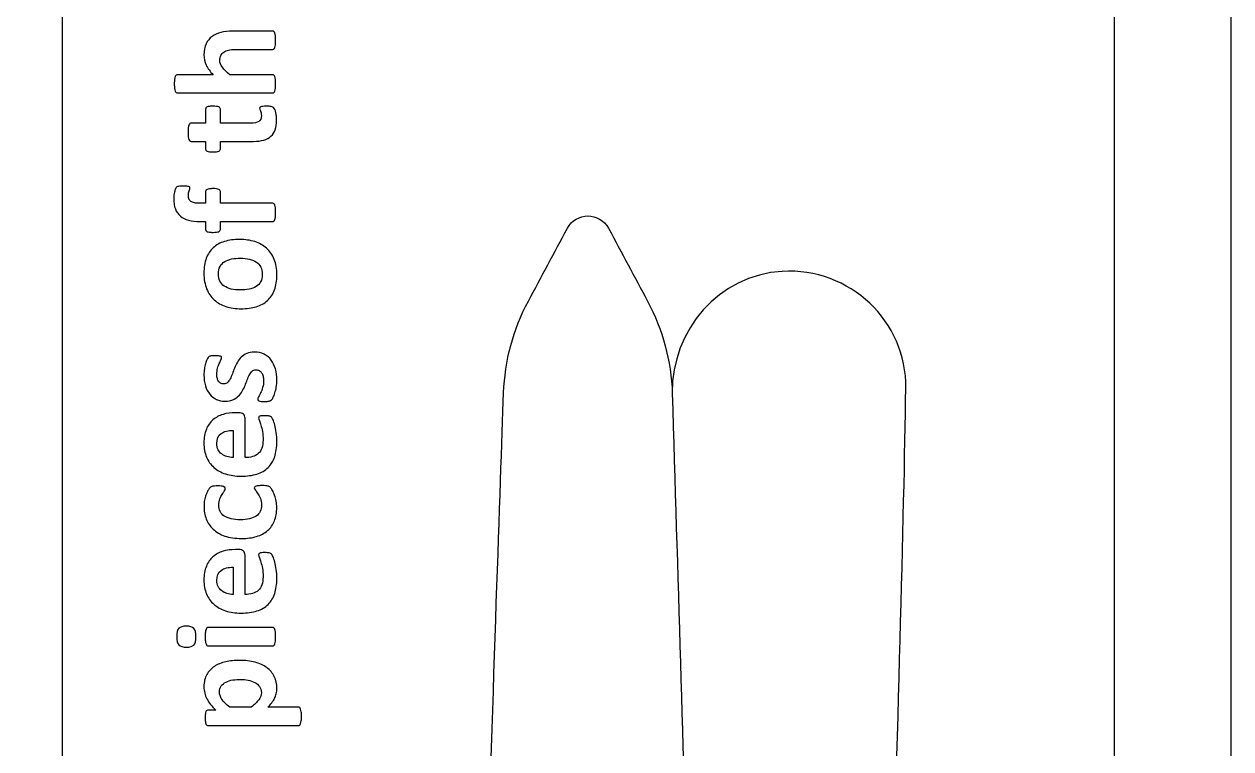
# Model space of a CAD drawing. Extents: x 0 to 465, y 0 to 285.
# Drawn here: x 413.5 to 465.2, y 80.5 to 111.5 of the extents above; entities that cross this region are included whole.
import ezdxf

# ---------------------------------------------------------------- set-up
doc = ezdxf.new("R2010")
doc.units = 0
doc.header["$MEASUREMENT"] = 0
doc.layers.add('DEFAULT', color=18, linetype='CONTINUOUS')

msp = doc.modelspace()

# ---------------------------------------------------------------- linework, layer by layer
at = {"layer": 'DEFAULT', "color": 18}
for points in [[(465.176, 0.176), (0.176, 0.176), (0.176, 285.176), (465.176, 285.176)], [(460.176, 5.176), (415.176, 5.176), (415.176, 140.176), (460.176, 140.176)]]:
    msp.add_lwpolyline(points, close=True, dxfattribs=at)
for points, knots in [([(424.177, 111.197), (424.197, 111.197), (424.215, 111.191), (424.231, 111.178), (424.246, 111.166), (424.259, 111.145), (424.27, 111.116), (424.28, 111.087), (424.287, 111.048), (424.293, 110.997), (424.298, 110.946), (424.301, 110.884), (424.301, 110.809), (424.301, 110.733), (424.298, 110.669), (424.293, 110.619), (424.287, 110.568), (424.28, 110.528), (424.27, 110.499), (424.259, 110.47), (424.246, 110.45), (424.231, 110.437), (424.215, 110.425), (424.197, 110.419), (424.177, 110.419), (423.651, 110.419), (423.124, 110.419), (422.598, 110.419), (422.464, 110.419), (422.359, 110.409), (422.282, 110.389), (422.206, 110.37), (422.14, 110.341), (422.085, 110.304), (422.031, 110.267), (421.988, 110.219), (421.958, 110.16), (421.928, 110.101), (421.913, 110.032), (421.913, 109.954), (421.913, 109.854), (421.95, 109.754), (422.022, 109.653), (422.094, 109.552), (422.2, 109.446), (422.338, 109.337), (422.951, 109.337), (423.564, 109.337), (424.177, 109.337), (424.197, 109.337), (424.215, 109.33), (424.231, 109.318), (424.246, 109.306), (424.259, 109.285), (424.27, 109.255), (424.28, 109.225), (424.287, 109.185), (424.293, 109.135), (424.298, 109.086), (424.301, 109.022), (424.301, 108.946), (424.301, 108.869), (424.298, 108.807), (424.293, 108.757), (424.287, 108.707), (424.28, 108.668), (424.27, 108.638), (424.259, 108.608), (424.246, 108.586), (424.231, 108.574), (424.215, 108.561), (424.197, 108.555), (424.177, 108.555), (422.818, 108.555), (421.458, 108.555), (420.099, 108.555), (420.079, 108.555), (420.06, 108.561), (420.044, 108.574), (420.027, 108.586), (420.013, 108.608), (420.002, 108.638), (419.991, 108.668), (419.981, 108.707), (419.975, 108.757), (419.969, 108.807), (419.966, 108.869), (419.966, 108.946), (419.966, 109.022), (419.969, 109.086), (419.975, 109.135), (419.981, 109.185), (419.991, 109.225), (420.002, 109.255), (420.013, 109.285), (420.027, 109.306), (420.044, 109.318), (420.06, 109.33), (420.079, 109.337), (420.099, 109.337), (420.609, 109.337), (421.118, 109.337), (421.628, 109.337), (421.496, 109.471), (421.397, 109.608), (421.332, 109.747), (421.267, 109.887), (421.234, 110.032), (421.234, 110.183), (421.234, 110.371), (421.265, 110.53), (421.327, 110.659), (421.389, 110.788), (421.474, 110.892), (421.581, 110.972), (421.689, 111.052), (421.815, 111.109), (421.958, 111.144), (422.102, 111.179), (422.276, 111.197), (422.481, 111.197), (423.046, 111.197), (423.611, 111.197), (424.177, 111.197)], [4.808, 4.808, 4.808, 4.808, 5.808, 5.808, 5.808, 6.808, 6.808, 6.808, 7.808, 7.808, 7.808, 8.808, 8.808, 8.808, 9.808, 9.808, 9.808, 10.808, 10.808, 10.808, 11.808, 11.808, 11.808, 12.808, 12.808, 12.808, 17.282, 17.282, 17.282, 18.282, 18.282, 18.282, 19.282, 19.282, 19.282, 20.282, 20.282, 20.282, 21.282, 21.282, 21.282, 22.282, 22.282, 22.282, 23.282, 23.282, 23.282, 28.494, 28.494, 28.494, 29.494, 29.494, 29.494, 30.494, 30.494, 30.494, 31.494, 31.494, 31.494, 32.494, 32.494, 32.494, 33.494, 33.494, 33.494, 34.494, 34.494, 34.494, 35.494, 35.494, 35.494, 36.494, 36.494, 36.494, 48.052, 48.052, 48.052, 49.052, 49.052, 49.052, 50.052, 50.052, 50.052, 51.052, 51.052, 51.052, 52.052, 52.052, 52.052, 53.052, 53.052, 53.052, 54.052, 54.052, 54.052, 55.052, 55.052, 55.052, 56.052, 56.052, 56.052, 60.385, 60.385, 60.385, 61.385, 61.385, 61.385, 62.385, 62.385, 62.385, 63.385, 63.385, 63.385, 64.385, 64.385, 64.385, 65.385, 65.385, 65.385, 66.385, 66.385, 66.385, 71.193, 71.193, 71.193, 71.193]), ([(423.904, 107.991), (423.995, 107.991), (424.065, 107.985), (424.113, 107.974), (424.162, 107.962), (424.196, 107.948), (424.215, 107.929), (424.235, 107.91), (424.252, 107.883), (424.268, 107.847), (424.283, 107.811), (424.297, 107.768), (424.308, 107.72), (424.32, 107.671), (424.329, 107.618), (424.335, 107.562), (424.341, 107.505), (424.344, 107.447), (424.344, 107.389), (424.344, 107.234), (424.325, 107.1), (424.285, 106.986), (424.246, 106.873), (424.186, 106.778), (424.103, 106.704), (424.022, 106.63), (423.919, 106.575), (423.796, 106.54), (423.671, 106.505), (423.525, 106.487), (423.355, 106.487), (422.883, 106.487), (422.41, 106.487), (421.938, 106.487), (421.938, 106.376), (421.938, 106.266), (421.938, 106.155), (421.938, 106.116), (421.914, 106.086), (421.865, 106.065), (421.817, 106.045), (421.736, 106.034), (421.622, 106.034), (421.562, 106.034), (421.511, 106.037), (421.47, 106.042), (421.428, 106.047), (421.396, 106.055), (421.372, 106.065), (421.349, 106.076), (421.331, 106.089), (421.321, 106.104), (421.311, 106.12), (421.306, 106.138), (421.306, 106.159), (421.306, 106.268), (421.306, 106.378), (421.306, 106.487), (421.1, 106.487), (420.894, 106.487), (420.689, 106.487), (420.668, 106.487), (420.649, 106.493), (420.633, 106.504), (420.616, 106.516), (420.603, 106.536), (420.591, 106.566), (420.58, 106.596), (420.571, 106.637), (420.566, 106.687), (420.561, 106.738), (420.558, 106.8), (420.558, 106.875), (420.558, 106.951), (420.561, 107.015), (420.566, 107.065), (420.571, 107.116), (420.58, 107.156), (420.591, 107.185), (420.603, 107.214), (420.616, 107.234), (420.633, 107.247), (420.649, 107.259), (420.668, 107.265), (420.689, 107.265), (420.894, 107.265), (421.1, 107.265), (421.306, 107.265), (421.306, 107.466), (421.306, 107.666), (421.306, 107.867), (421.306, 107.888), (421.311, 107.906), (421.321, 107.921), (421.331, 107.937), (421.349, 107.95), (421.372, 107.96), (421.396, 107.97), (421.428, 107.978), (421.47, 107.983), (421.511, 107.988), (421.562, 107.991), (421.622, 107.991), (421.736, 107.991), (421.817, 107.981), (421.865, 107.96), (421.914, 107.939), (421.938, 107.909), (421.938, 107.87), (421.938, 107.668), (421.938, 107.467), (421.938, 107.265), (422.371, 107.265), (422.804, 107.265), (423.237, 107.265), (423.388, 107.265), (423.501, 107.289), (423.576, 107.337), (423.652, 107.384), (423.69, 107.469), (423.69, 107.591), (423.69, 107.632), (423.686, 107.67), (423.679, 107.703), (423.672, 107.736), (423.663, 107.765), (423.654, 107.791), (423.645, 107.817), (423.637, 107.839), (423.63, 107.856), (423.622, 107.874), (423.618, 107.89), (423.618, 107.904), (423.618, 107.916), (423.622, 107.928), (423.63, 107.94), (423.637, 107.951), (423.651, 107.96), (423.673, 107.966), (423.694, 107.972), (423.724, 107.978), (423.761, 107.983), (423.798, 107.988), (423.846, 107.991), (423.904, 107.991)], [1, 1, 1, 1, 2, 2, 2, 3, 3, 3, 4, 4, 4, 5, 5, 5, 6, 6, 6, 7, 7, 7, 8, 8, 8, 9, 9, 9, 10, 10, 10, 11, 11, 11, 15.016, 15.016, 15.016, 15.956, 15.956, 15.956, 16.956, 16.956, 16.956, 17.956, 17.956, 17.956, 18.956, 18.956, 18.956, 19.956, 19.956, 19.956, 20.956, 20.956, 20.956, 21.956, 21.956, 21.956, 22.887, 22.887, 22.887, 24.636, 24.636, 24.636, 25.636, 25.636, 25.636, 26.636, 26.636, 26.636, 27.636, 27.636, 27.636, 28.636, 28.636, 28.636, 29.636, 29.636, 29.636, 30.636, 30.636, 30.636, 31.636, 31.636, 31.636, 32.636, 32.636, 32.636, 34.385, 34.385, 34.385, 36.09, 36.09, 36.09, 37.09, 37.09, 37.09, 38.09, 38.09, 38.09, 39.09, 39.09, 39.09, 40.09, 40.09, 40.09, 41.09, 41.09, 41.09, 42.09, 42.09, 42.09, 43.804, 43.804, 43.804, 47.486, 47.486, 47.486, 48.486, 48.486, 48.486, 49.486, 49.486, 49.486, 50.486, 50.486, 50.486, 51.486, 51.486, 51.486, 52.486, 52.486, 52.486, 53.486, 53.486, 53.486, 54.486, 54.486, 54.486, 55.486, 55.486, 55.486, 56.486, 56.486, 56.486, 57.486, 57.486, 57.486, 57.486]), ([(420.357, 104.577), (420.417, 104.577), (420.465, 104.575), (420.501, 104.571), (420.537, 104.567), (420.565, 104.561), (420.585, 104.552), (420.604, 104.544), (420.618, 104.535), (420.625, 104.525), (420.632, 104.514), (420.636, 104.503), (420.636, 104.49), (420.636, 104.476), (420.632, 104.46), (420.625, 104.442), (420.618, 104.425), (420.61, 104.403), (420.602, 104.377), (420.593, 104.351), (420.586, 104.321), (420.579, 104.286), (420.571, 104.25), (420.568, 104.209), (420.568, 104.162), (420.568, 104.106), (420.577, 104.058), (420.594, 104.018), (420.612, 103.977), (420.64, 103.944), (420.678, 103.917), (420.716, 103.89), (420.766, 103.87), (420.827, 103.858), (420.888, 103.846), (420.962, 103.839), (421.051, 103.839), (421.136, 103.839), (421.221, 103.839), (421.305, 103.839), (421.305, 104.008), (421.305, 104.176), (421.305, 104.345), (421.305, 104.363), (421.311, 104.38), (421.321, 104.396), (421.331, 104.411), (421.349, 104.424), (421.372, 104.435), (421.396, 104.445), (421.429, 104.453), (421.47, 104.458), (421.511, 104.463), (421.562, 104.466), (421.622, 104.466), (421.735, 104.466), (421.817, 104.455), (421.865, 104.435), (421.914, 104.414), (421.938, 104.384), (421.938, 104.345), (421.938, 104.176), (421.938, 104.008), (421.938, 103.839), (422.684, 103.839), (423.43, 103.839), (424.177, 103.839), (424.197, 103.839), (424.215, 103.833), (424.231, 103.82), (424.246, 103.808), (424.26, 103.788), (424.27, 103.759), (424.28, 103.73), (424.287, 103.689), (424.293, 103.638), (424.298, 103.586), (424.301, 103.523), (424.301, 103.449), (424.301, 103.374), (424.298, 103.312), (424.293, 103.261), (424.287, 103.21), (424.28, 103.17), (424.27, 103.14), (424.26, 103.11), (424.246, 103.089), (424.231, 103.078), (424.215, 103.067), (424.197, 103.061), (424.177, 103.061), (423.43, 103.061), (422.684, 103.061), (421.938, 103.061), (421.938, 102.945), (421.938, 102.83), (421.938, 102.714), (421.938, 102.674), (421.914, 102.645), (421.865, 102.625), (421.817, 102.606), (421.735, 102.596), (421.622, 102.596), (421.562, 102.596), (421.511, 102.598), (421.47, 102.604), (421.429, 102.609), (421.396, 102.616), (421.372, 102.625), (421.349, 102.635), (421.331, 102.647), (421.321, 102.663), (421.311, 102.678), (421.305, 102.696), (421.305, 102.717), (421.305, 102.832), (421.305, 102.946), (421.305, 103.061), (421.228, 103.061), (421.15, 103.061), (421.073, 103.061), (420.885, 103.061), (420.72, 103.08), (420.579, 103.117), (420.437, 103.154), (420.319, 103.212), (420.225, 103.292), (420.131, 103.371), (420.06, 103.473), (420.012, 103.596), (419.965, 103.719), (419.941, 103.864), (419.941, 104.031), (419.941, 104.112), (419.948, 104.188), (419.961, 104.261), (419.975, 104.333), (419.99, 104.39), (420.005, 104.431), (420.021, 104.473), (420.035, 104.501), (420.048, 104.515), (420.062, 104.53), (420.082, 104.542), (420.107, 104.551), (420.133, 104.56), (420.166, 104.567), (420.206, 104.571), (420.247, 104.575), (420.297, 104.577), (420.357, 104.577)], [1, 1, 1, 1, 2, 2, 2, 3, 3, 3, 4, 4, 4, 5, 5, 5, 6, 6, 6, 7, 7, 7, 8, 8, 8, 9, 9, 9, 10, 10, 10, 11, 11, 11, 12, 12, 12, 13, 13, 13, 13.72, 13.72, 13.72, 15.153, 15.153, 15.153, 16.153, 16.153, 16.153, 17.153, 17.153, 17.153, 18.153, 18.153, 18.153, 19.153, 19.153, 19.153, 20.153, 20.153, 20.153, 21.153, 21.153, 21.153, 22.586, 22.586, 22.586, 28.932, 28.932, 28.932, 29.932, 29.932, 29.932, 30.932, 30.932, 30.932, 31.932, 31.932, 31.932, 32.932, 32.932, 32.932, 33.932, 33.932, 33.932, 34.932, 34.932, 34.932, 35.932, 35.932, 35.932, 36.932, 36.932, 36.932, 43.278, 43.278, 43.278, 44.262, 44.262, 44.262, 45.262, 45.262, 45.262, 46.262, 46.262, 46.262, 47.262, 47.262, 47.262, 48.262, 48.262, 48.262, 49.262, 49.262, 49.262, 50.262, 50.262, 50.262, 51.237, 51.237, 51.237, 51.896, 51.896, 51.896, 52.896, 52.896, 52.896, 53.896, 53.896, 53.896, 54.896, 54.896, 54.896, 55.896, 55.896, 55.896, 56.896, 56.896, 56.896, 57.896, 57.896, 57.896, 58.896, 58.896, 58.896, 59.896, 59.896, 59.896, 60.896, 60.896, 60.896, 61.896, 61.896, 61.896, 61.896]), ([(422.766, 102.292), (423.002, 102.292), (423.217, 102.261), (423.411, 102.199), (423.605, 102.137), (423.773, 102.043), (423.913, 101.917), (424.054, 101.791), (424.162, 101.633), (424.239, 101.442), (424.315, 101.252), (424.353, 101.03), (424.353, 100.776), (424.353, 100.53), (424.319, 100.316), (424.251, 100.134), (424.183, 99.952), (424.084, 99.801), (423.953, 99.681), (423.823, 99.561), (423.663, 99.473), (423.473, 99.415), (423.283, 99.357), (423.066, 99.328), (422.822, 99.328), (422.586, 99.328), (422.371, 99.359), (422.175, 99.422), (421.98, 99.486), (421.813, 99.58), (421.673, 99.706), (421.534, 99.832), (421.425, 99.99), (421.349, 100.179), (421.273, 100.368), (421.234, 100.59), (421.234, 100.844), (421.234, 101.092), (421.268, 101.307), (421.335, 101.489), (421.402, 101.671), (421.501, 101.821), (421.631, 101.94), (421.761, 102.059), (421.922, 102.147), (422.112, 102.205), (422.302, 102.263), (422.52, 102.292), (422.766, 102.292)], [1, 1, 1, 1, 2, 2, 2, 3, 3, 3, 4, 4, 4, 5, 5, 5, 6, 6, 6, 7, 7, 7, 8, 8, 8, 9, 9, 9, 10, 10, 10, 11, 11, 11, 12, 12, 12, 13, 13, 13, 14, 14, 14, 15, 15, 15, 16, 16, 16, 17, 17, 17, 17]), ([(422.797, 101.489), (422.66, 101.489), (422.535, 101.478), (422.42, 101.457), (422.305, 101.435), (422.206, 101.398), (422.121, 101.346), (422.036, 101.295), (421.97, 101.226), (421.922, 101.14), (421.875, 101.054), (421.851, 100.946), (421.851, 100.816), (421.851, 100.701), (421.873, 100.599), (421.915, 100.512), (421.957, 100.425), (422.019, 100.354), (422.101, 100.298), (422.183, 100.243), (422.28, 100.201), (422.395, 100.173), (422.51, 100.145), (422.641, 100.131), (422.788, 100.131), (422.924, 100.131), (423.049, 100.142), (423.164, 100.165), (423.279, 100.188), (423.379, 100.224), (423.464, 100.275), (423.548, 100.326), (423.614, 100.394), (423.66, 100.481), (423.707, 100.568), (423.73, 100.675), (423.73, 100.804), (423.73, 100.922), (423.709, 101.024), (423.667, 101.111), (423.625, 101.198), (423.563, 101.269), (423.482, 101.325), (423.402, 101.38), (423.304, 101.422), (423.189, 101.449), (423.074, 101.476), (422.944, 101.489), (422.797, 101.489)], [1, 1, 1, 1, 2, 2, 2, 3, 3, 3, 4, 4, 4, 5, 5, 5, 6, 6, 6, 7, 7, 7, 8, 8, 8, 9, 9, 9, 10, 10, 10, 11, 11, 11, 12, 12, 12, 13, 13, 13, 14, 14, 14, 15, 15, 15, 16, 16, 16, 17, 17, 17, 17]), ([(423.395, 97.474), (423.552, 97.474), (423.691, 97.444), (423.811, 97.386), (423.931, 97.326), (424.031, 97.243), (424.111, 97.136), (424.192, 97.028), (424.253, 96.901), (424.293, 96.754), (424.333, 96.608), (424.353, 96.449), (424.353, 96.277), (424.353, 96.173), (424.345, 96.075), (424.33, 95.981), (424.315, 95.887), (424.295, 95.803), (424.271, 95.728), (424.248, 95.654), (424.223, 95.592), (424.198, 95.542), (424.174, 95.493), (424.151, 95.456), (424.128, 95.434), (424.107, 95.411), (424.073, 95.393), (424.026, 95.381), (423.98, 95.368), (423.911, 95.362), (423.82, 95.362), (423.76, 95.362), (423.712, 95.364), (423.676, 95.368), (423.64, 95.373), (423.611, 95.379), (423.589, 95.387), (423.567, 95.395), (423.553, 95.406), (423.546, 95.418), (423.539, 95.43), (423.535, 95.446), (423.535, 95.465), (423.535, 95.487), (423.548, 95.521), (423.574, 95.565), (423.6, 95.61), (423.628, 95.665), (423.659, 95.731), (423.69, 95.797), (423.719, 95.874), (423.746, 95.962), (423.772, 96.05), (423.786, 96.15), (423.786, 96.261), (423.786, 96.332), (423.779, 96.394), (423.764, 96.449), (423.75, 96.504), (423.729, 96.551), (423.702, 96.592), (423.675, 96.632), (423.641, 96.662), (423.6, 96.683), (423.559, 96.704), (423.511, 96.714), (423.457, 96.714), (423.395, 96.714), (423.342, 96.695), (423.298, 96.657), (423.253, 96.619), (423.214, 96.568), (423.182, 96.505), (423.148, 96.442), (423.117, 96.37), (423.088, 96.291), (423.059, 96.211), (423.027, 96.13), (422.992, 96.046), (422.957, 95.962), (422.917, 95.881), (422.871, 95.801), (422.826, 95.721), (422.77, 95.65), (422.704, 95.587), (422.638, 95.524), (422.558, 95.473), (422.465, 95.435), (422.372, 95.397), (422.26, 95.378), (422.13, 95.378), (421.998, 95.378), (421.877, 95.404), (421.766, 95.455), (421.655, 95.507), (421.561, 95.581), (421.482, 95.678), (421.404, 95.775), (421.343, 95.894), (421.299, 96.034), (421.256, 96.173), (421.234, 96.33), (421.234, 96.503), (421.234, 96.59), (421.241, 96.674), (421.253, 96.756), (421.265, 96.838), (421.281, 96.911), (421.299, 96.978), (421.318, 97.044), (421.338, 97.099), (421.36, 97.145), (421.381, 97.19), (421.4, 97.223), (421.416, 97.243), (421.431, 97.262), (421.447, 97.276), (421.462, 97.285), (421.478, 97.293), (421.496, 97.299), (421.518, 97.303), (421.54, 97.307), (421.567, 97.311), (421.598, 97.314), (421.631, 97.317), (421.67, 97.319), (421.718, 97.319), (421.774, 97.319), (421.819, 97.317), (421.854, 97.314), (421.89, 97.311), (421.918, 97.306), (421.938, 97.298), (421.959, 97.291), (421.973, 97.281), (421.98, 97.269), (421.987, 97.257), (421.991, 97.242), (421.991, 97.226), (421.991, 97.207), (421.98, 97.178), (421.958, 97.139), (421.937, 97.099), (421.913, 97.05), (421.889, 96.991), (421.864, 96.933), (421.84, 96.864), (421.819, 96.787), (421.797, 96.709), (421.786, 96.621), (421.786, 96.522), (421.786, 96.452), (421.793, 96.391), (421.808, 96.339), (421.822, 96.287), (421.843, 96.245), (421.87, 96.212), (421.897, 96.179), (421.928, 96.154), (421.964, 96.137), (422.001, 96.121), (422.039, 96.113), (422.081, 96.113), (422.145, 96.113), (422.199, 96.132), (422.242, 96.172), (422.285, 96.211), (422.324, 96.262), (422.357, 96.327), (422.39, 96.391), (422.421, 96.463), (422.45, 96.545), (422.478, 96.627), (422.51, 96.709), (422.544, 96.793), (422.578, 96.877), (422.618, 96.96), (422.664, 97.041), (422.709, 97.123), (422.765, 97.196), (422.831, 97.26), (422.897, 97.324), (422.977, 97.376), (423.068, 97.415), (423.16, 97.454), (423.269, 97.474), (423.395, 97.474)], [1, 1, 1, 1, 2, 2, 2, 3, 3, 3, 4, 4, 4, 5, 5, 5, 6, 6, 6, 7, 7, 7, 8, 8, 8, 9, 9, 9, 10, 10, 10, 11, 11, 11, 12, 12, 12, 13, 13, 13, 14, 14, 14, 15, 15, 15, 16, 16, 16, 17, 17, 17, 18, 18, 18, 19, 19, 19, 20, 20, 20, 21, 21, 21, 22, 22, 22, 23, 23, 23, 24, 24, 24, 25, 25, 25, 26, 26, 26, 27, 27, 27, 28, 28, 28, 29, 29, 29, 30, 30, 30, 31, 31, 31, 32, 32, 32, 33, 33, 33, 34, 34, 34, 35, 35, 35, 36, 36, 36, 37, 37, 37, 38, 38, 38, 39, 39, 39, 40, 40, 40, 41, 41, 41, 42, 42, 42, 43, 43, 43, 44, 44, 44, 45, 45, 45, 46, 46, 46, 47, 47, 47, 48, 48, 48, 49, 49, 49, 50, 50, 50, 51, 51, 51, 52, 52, 52, 53, 53, 53, 54, 54, 54, 55, 55, 55, 56, 56, 56, 57, 57, 57, 58, 58, 58, 59, 59, 59, 60, 60, 60, 61, 61, 61, 62, 62, 62, 63, 63, 63, 63]), ([(422.713, 94.885), (422.808, 94.885), (422.879, 94.863), (422.924, 94.821), (422.969, 94.779), (422.992, 94.721), (422.992, 94.646), (422.992, 94.085), (422.992, 93.524), (422.992, 92.962), (423.11, 92.962), (423.217, 92.976), (423.313, 93.004), (423.409, 93.032), (423.491, 93.077), (423.558, 93.138), (423.626, 93.199), (423.676, 93.277), (423.712, 93.373), (423.747, 93.469), (423.764, 93.585), (423.764, 93.719), (423.764, 93.856), (423.755, 93.975), (423.735, 94.078), (423.715, 94.182), (423.694, 94.271), (423.67, 94.347), (423.646, 94.422), (423.624, 94.485), (423.605, 94.534), (423.585, 94.584), (423.575, 94.624), (423.575, 94.655), (423.575, 94.674), (423.579, 94.689), (423.586, 94.702), (423.593, 94.714), (423.606, 94.724), (423.625, 94.733), (423.644, 94.741), (423.67, 94.747), (423.704, 94.75), (423.738, 94.753), (423.781, 94.754), (423.833, 94.754), (423.878, 94.754), (423.917, 94.753), (423.949, 94.752), (423.981, 94.749), (424.008, 94.746), (424.031, 94.742), (424.054, 94.738), (424.073, 94.732), (424.088, 94.723), (424.104, 94.715), (424.119, 94.704), (424.133, 94.691), (424.148, 94.677), (424.167, 94.641), (424.192, 94.581), (424.217, 94.521), (424.241, 94.445), (424.265, 94.352), (424.289, 94.258), (424.309, 94.152), (424.327, 94.032), (424.345, 93.912), (424.353, 93.784), (424.353, 93.648), (424.353, 93.401), (424.322, 93.186), (424.261, 93.001), (424.198, 92.816), (424.104, 92.662), (423.978, 92.538), (423.852, 92.414), (423.693, 92.321), (423.501, 92.26), (423.308, 92.199), (423.083, 92.169), (422.825, 92.169), (422.579, 92.169), (422.357, 92.201), (422.16, 92.265), (421.963, 92.329), (421.795, 92.422), (421.658, 92.544), (421.52, 92.666), (421.415, 92.814), (421.343, 92.989), (421.27, 93.163), (421.234, 93.36), (421.234, 93.579), (421.234, 93.811), (421.268, 94.009), (421.337, 94.173), (421.405, 94.337), (421.499, 94.473), (421.62, 94.578), (421.741, 94.683), (421.884, 94.761), (422.05, 94.81), (422.215, 94.86), (422.395, 94.885), (422.589, 94.885), (422.63, 94.885), (422.672, 94.885), (422.713, 94.885)], [0.352, 0.352, 0.352, 0.352, 1.352, 1.352, 1.352, 2.352, 2.352, 2.352, 7.125, 7.125, 7.125, 8.125, 8.125, 8.125, 9.125, 9.125, 9.125, 10.125, 10.125, 10.125, 11.125, 11.125, 11.125, 12.125, 12.125, 12.125, 13.125, 13.125, 13.125, 14.125, 14.125, 14.125, 15.125, 15.125, 15.125, 16.125, 16.125, 16.125, 17.125, 17.125, 17.125, 18.125, 18.125, 18.125, 19.125, 19.125, 19.125, 20.125, 20.125, 20.125, 21.125, 21.125, 21.125, 22.125, 22.125, 22.125, 23.125, 23.125, 23.125, 24.125, 24.125, 24.125, 25.125, 25.125, 25.125, 26.125, 26.125, 26.125, 27.125, 27.125, 27.125, 28.125, 28.125, 28.125, 29.125, 29.125, 29.125, 30.125, 30.125, 30.125, 31.125, 31.125, 31.125, 32.125, 32.125, 32.125, 33.125, 33.125, 33.125, 34.125, 34.125, 34.125, 35.125, 35.125, 35.125, 36.125, 36.125, 36.125, 37.125, 37.125, 37.125, 38.125, 38.125, 38.125, 39.125, 39.125, 39.125, 39.477, 39.477, 39.477, 39.477]), ([(422.49, 94.128), (422.271, 94.134), (422.099, 94.09), (421.974, 93.996), (421.849, 93.902), (421.786, 93.757), (421.786, 93.561), (421.786, 93.461), (421.805, 93.375), (421.842, 93.302), (421.879, 93.229), (421.929, 93.168), (421.993, 93.119), (422.056, 93.07), (422.13, 93.033), (422.216, 93.007), (422.302, 92.982), (422.393, 92.967), (422.49, 92.962), (422.49, 93.351), (422.49, 93.74), (422.49, 94.128)], [3.305, 3.305, 3.305, 3.305, 4.305, 4.305, 4.305, 5.305, 5.305, 5.305, 6.305, 6.305, 6.305, 7.305, 7.305, 7.305, 8.305, 8.305, 8.305, 9.305, 9.305, 9.305, 12.61, 12.61, 12.61, 12.61]), ([(423.736, 91.766), (423.79, 91.766), (423.835, 91.764), (423.871, 91.761), (423.907, 91.758), (423.938, 91.754), (423.963, 91.749), (423.988, 91.743), (424.008, 91.737), (424.023, 91.73), (424.039, 91.723), (424.058, 91.707), (424.082, 91.682), (424.106, 91.657), (424.135, 91.615), (424.169, 91.555), (424.203, 91.495), (424.233, 91.427), (424.26, 91.35), (424.287, 91.273), (424.309, 91.191), (424.326, 91.101), (424.342, 91.011), (424.35, 90.918), (424.35, 90.823), (424.35, 90.61), (424.317, 90.421), (424.251, 90.257), (424.185, 90.093), (424.087, 89.955), (423.958, 89.843), (423.829, 89.731), (423.671, 89.647), (423.485, 89.591), (423.299, 89.534), (423.086, 89.505), (422.847, 89.505), (422.57, 89.505), (422.33, 89.54), (422.129, 89.609), (421.927, 89.678), (421.76, 89.775), (421.628, 89.899), (421.496, 90.023), (421.397, 90.17), (421.334, 90.339), (421.269, 90.509), (421.237, 90.695), (421.237, 90.897), (421.237, 90.98), (421.245, 91.061), (421.259, 91.141), (421.274, 91.221), (421.293, 91.295), (421.318, 91.364), (421.343, 91.433), (421.371, 91.495), (421.402, 91.55), (421.433, 91.605), (421.46, 91.643), (421.482, 91.666), (421.505, 91.689), (421.524, 91.705), (421.54, 91.714), (421.555, 91.724), (421.575, 91.731), (421.6, 91.736), (421.625, 91.741), (421.656, 91.745), (421.691, 91.749), (421.728, 91.752), (421.772, 91.753), (421.823, 91.753), (421.943, 91.753), (422.028, 91.743), (422.076, 91.722), (422.125, 91.701), (422.149, 91.675), (422.149, 91.641), (422.149, 91.606), (422.134, 91.569), (422.105, 91.53), (422.077, 91.491), (422.044, 91.444), (422.01, 91.39), (421.974, 91.337), (421.942, 91.273), (421.913, 91.198), (421.884, 91.124), (421.87, 91.035), (421.87, 90.932), (421.87, 90.729), (421.948, 90.574), (422.104, 90.466), (422.26, 90.359), (422.489, 90.305), (422.791, 90.305), (422.939, 90.305), (423.071, 90.318), (423.185, 90.346), (423.298, 90.372), (423.393, 90.412), (423.47, 90.465), (423.546, 90.517), (423.604, 90.584), (423.642, 90.663), (423.68, 90.743), (423.699, 90.835), (423.699, 90.941), (423.699, 91.048), (423.683, 91.141), (423.651, 91.218), (423.619, 91.296), (423.583, 91.363), (423.544, 91.421), (423.505, 91.479), (423.469, 91.528), (423.437, 91.567), (423.405, 91.606), (423.389, 91.64), (423.389, 91.666), (423.389, 91.685), (423.394, 91.7), (423.405, 91.713), (423.415, 91.725), (423.434, 91.735), (423.462, 91.742), (423.49, 91.75), (423.525, 91.755), (423.569, 91.759), (423.613, 91.763), (423.668, 91.766), (423.736, 91.766)], [1, 1, 1, 1, 2, 2, 2, 3, 3, 3, 4, 4, 4, 5, 5, 5, 6, 6, 6, 7, 7, 7, 8, 8, 8, 9, 9, 9, 10, 10, 10, 11, 11, 11, 12, 12, 12, 13, 13, 13, 14, 14, 14, 15, 15, 15, 16, 16, 16, 17, 17, 17, 18, 18, 18, 19, 19, 19, 20, 20, 20, 21, 21, 21, 22, 22, 22, 23, 23, 23, 24, 24, 24, 25, 25, 25, 26, 26, 26, 27, 27, 27, 28, 28, 28, 29, 29, 29, 30, 30, 30, 31, 31, 31, 32, 32, 32, 33, 33, 33, 34, 34, 34, 35, 35, 35, 36, 36, 36, 37, 37, 37, 38, 38, 38, 39, 39, 39, 40, 40, 40, 41, 41, 41, 42, 42, 42, 43, 43, 43, 44, 44, 44, 45, 45, 45, 45]), ([(422.713, 89.031), (422.808, 89.031), (422.879, 89.01), (422.924, 88.967), (422.969, 88.925), (422.992, 88.867), (422.992, 88.792), (422.992, 88.231), (422.992, 87.67), (422.992, 87.108), (423.11, 87.108), (423.217, 87.122), (423.313, 87.15), (423.409, 87.178), (423.491, 87.223), (423.558, 87.284), (423.626, 87.345), (423.676, 87.423), (423.712, 87.519), (423.747, 87.615), (423.764, 87.731), (423.764, 87.865), (423.764, 88.002), (423.755, 88.121), (423.735, 88.225), (423.715, 88.328), (423.694, 88.418), (423.67, 88.493), (423.646, 88.568), (423.624, 88.631), (423.605, 88.68), (423.585, 88.73), (423.575, 88.77), (423.575, 88.801), (423.575, 88.82), (423.579, 88.836), (423.586, 88.848), (423.593, 88.86), (423.606, 88.87), (423.625, 88.879), (423.644, 88.887), (423.67, 88.893), (423.704, 88.896), (423.738, 88.899), (423.781, 88.9), (423.833, 88.9), (423.878, 88.9), (423.917, 88.899), (423.949, 88.898), (423.981, 88.896), (424.008, 88.892), (424.031, 88.888), (424.054, 88.884), (424.073, 88.878), (424.088, 88.869), (424.104, 88.861), (424.119, 88.85), (424.133, 88.837), (424.148, 88.824), (424.167, 88.787), (424.192, 88.727), (424.217, 88.667), (424.241, 88.59), (424.265, 88.498), (424.289, 88.404), (424.309, 88.298), (424.327, 88.178), (424.345, 88.058), (424.353, 87.93), (424.353, 87.794), (424.353, 87.548), (424.322, 87.332), (424.261, 87.147), (424.198, 86.962), (424.104, 86.808), (423.978, 86.684), (423.852, 86.56), (423.693, 86.467), (423.501, 86.406), (423.308, 86.345), (423.083, 86.315), (422.825, 86.315), (422.579, 86.315), (422.357, 86.347), (422.16, 86.411), (421.963, 86.475), (421.795, 86.568), (421.658, 86.69), (421.52, 86.812), (421.415, 86.96), (421.343, 87.135), (421.27, 87.309), (421.234, 87.506), (421.234, 87.725), (421.234, 87.957), (421.268, 88.155), (421.337, 88.319), (421.405, 88.483), (421.499, 88.619), (421.62, 88.724), (421.741, 88.829), (421.884, 88.907), (422.05, 88.957), (422.215, 89.006), (422.395, 89.031), (422.589, 89.031), (422.63, 89.031), (422.672, 89.031), (422.713, 89.031)], [0.352, 0.352, 0.352, 0.352, 1.352, 1.352, 1.352, 2.352, 2.352, 2.352, 7.125, 7.125, 7.125, 8.125, 8.125, 8.125, 9.125, 9.125, 9.125, 10.125, 10.125, 10.125, 11.125, 11.125, 11.125, 12.125, 12.125, 12.125, 13.125, 13.125, 13.125, 14.125, 14.125, 14.125, 15.125, 15.125, 15.125, 16.125, 16.125, 16.125, 17.125, 17.125, 17.125, 18.125, 18.125, 18.125, 19.125, 19.125, 19.125, 20.125, 20.125, 20.125, 21.125, 21.125, 21.125, 22.125, 22.125, 22.125, 23.125, 23.125, 23.125, 24.125, 24.125, 24.125, 25.125, 25.125, 25.125, 26.125, 26.125, 26.125, 27.125, 27.125, 27.125, 28.125, 28.125, 28.125, 29.125, 29.125, 29.125, 30.125, 30.125, 30.125, 31.125, 31.125, 31.125, 32.125, 32.125, 32.125, 33.125, 33.125, 33.125, 34.125, 34.125, 34.125, 35.125, 35.125, 35.125, 36.125, 36.125, 36.125, 37.125, 37.125, 37.125, 38.125, 38.125, 38.125, 39.125, 39.125, 39.125, 39.477, 39.477, 39.477, 39.477]), ([(422.49, 88.274), (422.271, 88.281), (422.099, 88.237), (421.974, 88.142), (421.849, 88.049), (421.786, 87.903), (421.786, 87.707), (421.786, 87.608), (421.805, 87.521), (421.842, 87.448), (421.879, 87.375), (421.929, 87.314), (421.993, 87.265), (422.056, 87.216), (422.13, 87.179), (422.216, 87.154), (422.302, 87.127), (422.393, 87.113), (422.49, 87.108), (422.49, 87.497), (422.49, 87.886), (422.49, 88.274)], [3.305, 3.305, 3.305, 3.305, 4.305, 4.305, 4.305, 5.305, 5.305, 5.305, 6.305, 6.305, 6.305, 7.305, 7.305, 7.305, 8.305, 8.305, 8.305, 9.305, 9.305, 9.305, 12.61, 12.61, 12.61, 12.61]), ([(420.475, 85.757), (420.632, 85.757), (420.74, 85.725), (420.8, 85.66), (420.86, 85.596), (420.89, 85.478), (420.89, 85.304), (420.89, 85.128), (420.861, 85.01), (420.803, 84.949), (420.745, 84.888), (420.641, 84.857), (420.49, 84.857), (420.333, 84.857), (420.224, 84.889), (420.163, 84.952), (420.102, 85.015), (420.071, 85.134), (420.071, 85.31), (420.071, 85.484), (420.101, 85.601), (420.16, 85.663), (420.219, 85.726), (420.324, 85.757), (420.475, 85.757)], [1, 1, 1, 1, 2, 2, 2, 3, 3, 3, 4, 4, 4, 5, 5, 5, 6, 6, 6, 7, 7, 7, 8, 8, 8, 9, 9, 9, 9]), ([(424.177, 85.698), (424.197, 85.698), (424.215, 85.691), (424.231, 85.679), (424.246, 85.667), (424.259, 85.645), (424.27, 85.615), (424.28, 85.586), (424.287, 85.546), (424.293, 85.496), (424.298, 85.447), (424.301, 85.383), (424.301, 85.307), (424.301, 85.231), (424.298, 85.167), (424.293, 85.118), (424.287, 85.068), (424.28, 85.028), (424.27, 84.998), (424.259, 84.969), (424.246, 84.947), (424.231, 84.935), (424.215, 84.923), (424.197, 84.916), (424.177, 84.916), (423.257, 84.916), (422.337, 84.916), (421.417, 84.916), (421.396, 84.916), (421.378, 84.923), (421.363, 84.935), (421.347, 84.947), (421.334, 84.969), (421.323, 84.998), (421.311, 85.028), (421.303, 85.068), (421.296, 85.118), (421.29, 85.167), (421.287, 85.231), (421.287, 85.307), (421.287, 85.383), (421.29, 85.447), (421.296, 85.496), (421.303, 85.546), (421.311, 85.586), (421.323, 85.615), (421.334, 85.645), (421.347, 85.667), (421.363, 85.679), (421.378, 85.691), (421.396, 85.698), (421.417, 85.698), (422.337, 85.698), (423.257, 85.698), (424.177, 85.698)], [7.822, 7.822, 7.822, 7.822, 8.822, 8.822, 8.822, 9.822, 9.822, 9.822, 10.822, 10.822, 10.822, 11.822, 11.822, 11.822, 12.822, 12.822, 12.822, 13.822, 13.822, 13.822, 14.822, 14.822, 14.822, 15.822, 15.822, 15.822, 23.644, 23.644, 23.644, 24.644, 24.644, 24.644, 25.644, 25.644, 25.644, 26.644, 26.644, 26.644, 27.644, 27.644, 27.644, 28.644, 28.644, 28.644, 29.644, 29.644, 29.644, 30.644, 30.644, 30.644, 31.644, 31.644, 31.644, 39.466, 39.466, 39.466, 39.466]), ([(422.754, 84.293), (422.999, 84.293), (423.221, 84.267), (423.419, 84.214), (423.616, 84.161), (423.784, 84.084), (423.922, 83.983), (424.061, 83.882), (424.168, 83.756), (424.242, 83.605), (424.316, 83.454), (424.353, 83.281), (424.353, 83.087), (424.353, 83.006), (424.345, 82.933), (424.33, 82.865), (424.315, 82.798), (424.291, 82.733), (424.259, 82.67), (424.227, 82.607), (424.187, 82.544), (424.14, 82.482), (424.092, 82.42), (424.036, 82.356), (423.972, 82.29), (424.406, 82.29), (424.84, 82.29), (425.274, 82.29), (425.295, 82.29), (425.314, 82.284), (425.33, 82.271), (425.346, 82.259), (425.36, 82.238), (425.372, 82.208), (425.383, 82.178), (425.392, 82.138), (425.398, 82.089), (425.404, 82.039), (425.408, 81.976), (425.408, 81.9), (425.408, 81.823), (425.404, 81.76), (425.398, 81.711), (425.392, 81.661), (425.383, 81.621), (425.372, 81.591), (425.36, 81.561), (425.346, 81.54), (425.33, 81.527), (425.314, 81.515), (425.295, 81.509), (425.274, 81.509), (423.986, 81.509), (422.699, 81.509), (421.411, 81.509), (421.39, 81.509), (421.372, 81.514), (421.357, 81.524), (421.341, 81.534), (421.328, 81.553), (421.318, 81.579), (421.308, 81.604), (421.3, 81.639), (421.294, 81.681), (421.29, 81.723), (421.287, 81.776), (421.287, 81.841), (421.287, 81.902), (421.29, 81.955), (421.294, 81.997), (421.3, 82.04), (421.308, 82.074), (421.318, 82.1), (421.328, 82.125), (421.341, 82.143), (421.357, 82.154), (421.372, 82.164), (421.39, 82.169), (421.411, 82.169), (421.519, 82.169), (421.628, 82.169), (421.737, 82.169), (421.654, 82.25), (421.581, 82.329), (421.518, 82.407), (421.455, 82.484), (421.402, 82.563), (421.36, 82.644), (421.317, 82.724), (421.286, 82.807), (421.265, 82.893), (421.244, 82.979), (421.234, 83.07), (421.234, 83.168), (421.234, 83.37), (421.274, 83.543), (421.354, 83.685), (421.433, 83.828), (421.542, 83.944), (421.681, 84.034), (421.819, 84.124), (421.98, 84.19), (422.164, 84.231), (422.348, 84.272), (422.545, 84.293), (422.754, 84.293)], [1, 1, 1, 1, 2, 2, 2, 3, 3, 3, 4, 4, 4, 5, 5, 5, 6, 6, 6, 7, 7, 7, 8, 8, 8, 9, 9, 9, 12.691, 12.691, 12.691, 13.691, 13.691, 13.691, 14.691, 14.691, 14.691, 15.691, 15.691, 15.691, 16.691, 16.691, 16.691, 17.691, 17.691, 17.691, 18.691, 18.691, 18.691, 19.691, 19.691, 19.691, 20.691, 20.691, 20.691, 31.642, 31.642, 31.642, 32.642, 32.642, 32.642, 33.642, 33.642, 33.642, 34.642, 34.642, 34.642, 35.642, 35.642, 35.642, 36.642, 36.642, 36.642, 37.642, 37.642, 37.642, 38.642, 38.642, 38.642, 39.642, 39.642, 39.642, 40.565, 40.565, 40.565, 41.565, 41.565, 41.565, 42.565, 42.565, 42.565, 43.565, 43.565, 43.565, 44.565, 44.565, 44.565, 45.565, 45.565, 45.565, 46.565, 46.565, 46.565, 47.565, 47.565, 47.565, 48.565, 48.565, 48.565, 48.565]), ([(422.809, 83.481), (422.691, 83.481), (422.578, 83.472), (422.47, 83.454), (422.361, 83.437), (422.265, 83.407), (422.18, 83.364), (422.095, 83.322), (422.028, 83.266), (421.977, 83.197), (421.926, 83.128), (421.901, 83.042), (421.901, 82.938), (421.901, 82.887), (421.908, 82.835), (421.924, 82.785), (421.939, 82.734), (421.965, 82.682), (422, 82.63), (422.035, 82.577), (422.081, 82.523), (422.137, 82.467), (422.192, 82.411), (422.261, 82.352), (422.344, 82.29), (422.648, 82.29), (422.952, 82.29), (423.256, 82.29), (423.394, 82.4), (423.501, 82.504), (423.577, 82.603), (423.652, 82.703), (423.69, 82.806), (423.69, 82.914), (423.69, 83.015), (423.664, 83.101), (423.612, 83.172), (423.561, 83.244), (423.493, 83.302), (423.409, 83.347), (423.326, 83.393), (423.231, 83.426), (423.125, 83.448), (423.02, 83.47), (422.915, 83.481), (422.809, 83.481)], [1, 1, 1, 1, 2, 2, 2, 3, 3, 3, 4, 4, 4, 5, 5, 5, 6, 6, 6, 7, 7, 7, 8, 8, 8, 9, 9, 9, 11.584, 11.584, 11.584, 12.584, 12.584, 12.584, 13.584, 13.584, 13.584, 14.584, 14.584, 14.584, 15.584, 15.584, 15.584, 16.584, 16.584, 16.584, 17.584, 17.584, 17.584, 17.584])]:
    msp.add_open_spline(points, degree=3, knots=knots, dxfattribs=at)
at = {"layer": 'DEFAULT', "color": 1}
for points, knots in [([(442.661, 49.626), (442.701, 46.927), (440.655, 44.579), (437.959, 44.425), (435.067, 44.26), (432.627, 46.56), (432.667, 49.419), (432.823, 60.412), (433.781, 87.935), (434.057, 95.727), (434.105, 97.101), (434.468, 98.442), (435.116, 99.653), (435.672, 100.692), (436.228, 101.731), (436.784, 102.77), (437.161, 103.474), (438.171, 103.474), (438.548, 102.77), (439.104, 101.731), (439.66, 100.692), (440.216, 99.653), (440.864, 98.442), (441.227, 97.099), (441.275, 95.725)], [0, 0, 0, 0, 1, 1, 1, 2, 2, 2, 3, 3, 3, 4, 4, 4, 14.021011, 14.021011, 14.021011, 15.021011, 15.021011, 15.021011, 25.042022, 25.042022, 25.042022, 26.042022, 26.042022, 26.042022, 26.042022]), ([(445.391, 42.581), (444.835, 43.621), (444.279, 44.66), (443.722, 45.7), (443.073, 46.91), (442.71, 48.254), (442.661, 49.626), (442.198, 64.992), (441.736, 80.358), (441.274, 95.724), (441.235, 98.426), (443.282, 100.772), (445.977, 100.927), (448.87, 101.093), (451.311, 98.793), (451.268, 95.935), (451.113, 84.939), (450.157, 57.419), (449.882, 49.626), (449.833, 48.25), (449.469, 46.91), (448.82, 45.7), (448.264, 44.66), (447.708, 43.621), (447.151, 42.581), (446.778, 41.879), (445.765, 41.879), (445.391, 42.581)], [0, 0, 0, 0, 10.025891, 10.025891, 10.025891, 11.025891, 11.025891, 11.025891, 141.754977, 141.754977, 141.754977, 142.754977, 142.754977, 142.754977, 143.754977, 143.754977, 143.754977, 144.754977, 144.754977, 144.754977, 145.754977, 145.754977, 145.754977, 155.780868, 155.780868, 155.780868, 156.780868, 156.780868, 156.780868, 156.780868])]:
    msp.add_open_spline(points, degree=3, knots=knots, dxfattribs=at)

doc.saveas('drawing.dxf')
